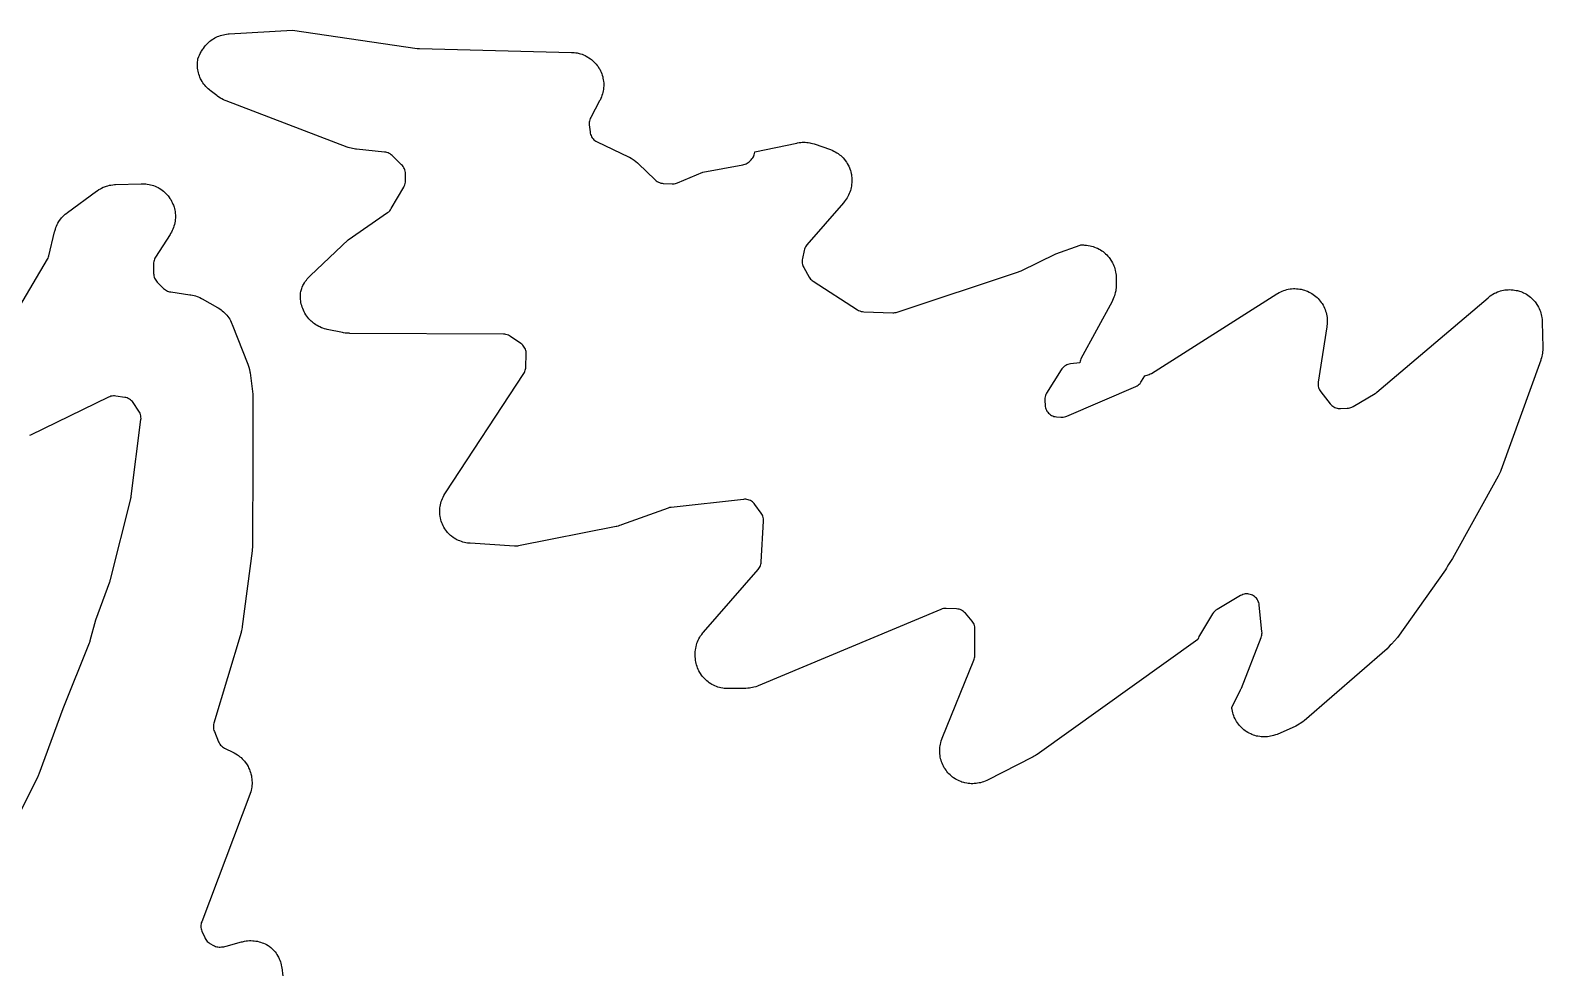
# Model space of a CAD drawing. Header units: millimetres. Extents: x 13 to 182, y 21 to 298.
# Drawn here: x 48 to 84.46, y 76.55 to 99.15 of the extents above; entities that cross this region are included whole.
import ezdxf

# ---------------------------------------------------------------- set-up
doc = ezdxf.new("R2010")
doc.units = ezdxf.units.MM
doc.layers.add('CUT', color=7, linetype='CONTINUOUS')

msp = doc.modelspace()

# ---------------------------------------------------------------- linework, layer by layer
at = {"layer": 'CUT'}
msp.add_lwpolyline([(52.3851, 98.9253), (52.4116, 98.9424), (52.4481, 98.9636), (52.4761, 98.9782), (52.5144, 98.9959), (52.5436, 99.0077), (52.5834, 99.0217), (52.6136, 99.0308), (52.6545, 99.0411), (52.6855, 99.0473), (52.7271, 99.0536), (52.7691, 99.058), (52.7901, 99.0597), (54.3184, 99.1479), (57.3221, 98.7119), (57.3399, 98.7098), (57.3643, 98.7078), (57.3822, 98.7068), (61.0451, 98.6156), (61.067, 98.6145), (61.1106, 98.6113), (61.154, 98.606), (61.1862, 98.6004), (61.2289, 98.5909), (61.2605, 98.5822), (61.302, 98.5686), (61.3326, 98.5569), (61.3727, 98.5393), (61.402, 98.5247), (61.4401, 98.5034), (61.4679, 98.486), (61.5038, 98.461), (61.5297, 98.441), (61.563, 98.4126), (61.5869, 98.3902), (61.6173, 98.3588), (61.6389, 98.3341), (61.666, 98.2999), (61.6851, 98.2732), (61.7089, 98.2365), (61.7253, 98.2082), (61.7453, 98.1693), (61.7589, 98.1395), (61.7751, 98.0989), (61.7857, 98.0679), (61.7979, 98.0259), (61.8055, 97.994), (61.8135, 97.9511), (61.818, 97.9186), (61.8218, 97.8751), (61.8231, 97.8423), (61.8226, 97.7986), (61.8207, 97.7659), (61.8161, 97.7224), (61.811, 97.6901), (61.8021, 97.6472), (61.7939, 97.6155), (61.781, 97.5738), (61.7697, 97.543), (61.7528, 97.5027), (61.7339, 97.4633), (61.7239, 97.4438), (61.5084, 97.0453), (61.4953, 97.018), (61.4851, 96.9894), (61.4778, 96.96), (61.4735, 96.93), (61.4723, 96.8997), (61.4741, 96.8695), (61.4934, 96.6963), (61.4983, 96.6663), (61.5062, 96.6368), (61.5171, 96.6084), (61.5308, 96.5811), (61.5472, 96.5554), (61.5661, 96.5315), (61.5873, 96.5097), (61.6107, 96.4901), (61.6359, 96.473), (61.6627, 96.4585), (62.4241, 96.0966), (62.4458, 96.0856), (62.4884, 96.0624), (62.5298, 96.0369), (62.5597, 96.0162), (62.5981, 95.9864), (62.6348, 95.9546), (62.6527, 95.9382), (63.065, 95.5402), (63.0882, 95.52), (63.1134, 95.5022), (63.1403, 95.4871), (63.1686, 95.4749), (63.1979, 95.4656), (63.2281, 95.4594), (63.2588, 95.4564), (63.4711, 95.446), (63.4978, 95.4459), (63.5245, 95.4482), (63.5508, 95.4528), (63.5767, 95.4598), (63.6018, 95.4691), (64.2134, 95.7258), (65.1754, 95.9035), (65.2033, 95.91), (65.2305, 95.9192), (65.2567, 95.931), (65.2816, 95.9452), (65.3051, 95.9617), (65.3269, 95.9804), (65.3756, 96.0265), (65.396, 96.0477), (65.4143, 96.0709), (65.4301, 96.0957), (65.4434, 96.122), (65.4541, 96.1494), (65.4621, 96.1778), (65.4672, 96.2068), (65.468, 96.2165), (66.4772, 96.4303), (66.4971, 96.4341), (66.5372, 96.4407), (66.5776, 96.4455), (66.608, 96.4477), (66.6486, 96.4489), (66.6791, 96.4484), (66.7196, 96.4458), (66.7499, 96.4426), (66.7901, 96.4364), (66.82, 96.4304), (66.8594, 96.4206), (66.8984, 96.409), (66.9177, 96.4028), (67.2652, 96.2824), (67.2871, 96.2742), (67.3304, 96.2567), (67.3727, 96.2369), (67.4036, 96.2204), (67.4437, 96.1963), (67.4727, 96.1767), (67.51, 96.1486), (67.5369, 96.1262), (67.5711, 96.0943), (67.5954, 96.0692), (67.6262, 96.034), (67.6478, 96.0065), (67.6747, 95.9682), (67.6942, 95.9374), (67.7156, 95.8992), (67.7288, 95.873), (67.7454, 95.8357), (67.7566, 95.8072), (67.7697, 95.7685), (67.7783, 95.7391), (67.7879, 95.6994), (67.7937, 95.6694), (67.7997, 95.6289), (67.8028, 95.5985), (67.8051, 95.5577), (67.8055, 95.5169), (67.8052, 95.4979), (67.804, 95.4775), (67.8004, 95.4341), (67.7946, 95.3908), (67.7888, 95.3587), (67.7789, 95.3162), (67.7699, 95.2848), (67.7559, 95.2434), (67.744, 95.213), (67.7261, 95.1733), (67.7112, 95.1442), (67.6895, 95.1063), (67.6719, 95.0788), (67.6467, 95.0432), (67.6198, 95.0089), (67.6059, 94.9921), (66.7231, 93.9734), (66.7049, 93.9502), (66.689, 93.9253), (66.6757, 93.899), (66.6651, 93.8715), (66.6572, 93.8431), (66.6122, 93.644), (66.6073, 93.6164), (66.605, 93.5885), (66.6053, 93.5605), (66.6082, 93.5326), (66.6137, 93.5052), (66.6218, 93.4783), (66.6323, 93.4524), (66.6452, 93.4275), (66.7777, 93.1987), (66.7931, 93.1748), (66.8107, 93.1524), (66.8303, 93.1319), (66.8518, 93.1132), (66.875, 93.0967), (67.9415, 92.4108), (67.9695, 92.3949), (67.999, 92.382), (68.0297, 92.3724), (68.0613, 92.3661), (68.0934, 92.3633), (68.7906, 92.339), (68.8172, 92.3393), (68.8437, 92.3419), (68.8698, 92.3468), (68.8954, 92.3541), (71.8218, 93.3233), (71.841, 93.3303), (71.8669, 93.3409), (71.8855, 93.3493), (72.7198, 93.7584), (73.3109, 93.9672), (73.33, 93.9735), (73.3443, 93.9739), (73.3921, 93.9728), (73.4161, 93.9716), (73.4388, 93.9698), (73.4611, 93.9675), (73.5054, 93.9619), (73.5493, 93.9541), (73.582, 93.9466), (73.6249, 93.9345), (73.6567, 93.9238), (73.6982, 93.9074), (73.7287, 93.8936), (73.7685, 93.8732), (73.7974, 93.8565), (73.835, 93.8323), (73.8621, 93.8127), (73.8971, 93.7849), (73.9222, 93.7628), (73.9542, 93.7316), (73.977, 93.7071), (74.0057, 93.6729), (74.026, 93.6463), (74.0512, 93.6094), (74.0687, 93.5809), (74.0902, 93.5417), (74.1048, 93.5116), (74.1222, 93.4705), (74.1337, 93.4391), (74.147, 93.3964), (74.1554, 93.364), (74.1644, 93.3203), (74.1695, 93.2872), (74.1741, 93.2428), (74.1765, 93.1982), (74.1772, 93.1758), (74.1778, 93.0099), (74.1774, 92.9874), (74.1753, 92.9426), (74.171, 92.8979), (74.1661, 92.8647), (74.1574, 92.8206), (74.1492, 92.788), (74.1362, 92.745), (74.1248, 92.7134), (74.1075, 92.672), (74.0882, 92.6315), (74.078, 92.6114), (73.3298, 91.2255), (73.3171, 91.1989), (73.3071, 91.1711), (73.2998, 91.1425), (73.298, 91.1305), (73.0744, 91.1046), (73.0449, 91.0997), (73.016, 91.0919), (72.988, 91.0812), (72.9613, 91.0678), (72.936, 91.0518), (72.9124, 91.0333), (72.8908, 91.0126), (72.8714, 90.9899), (72.8543, 90.9653), (72.5007, 90.3981), (72.4856, 90.3709), (72.4735, 90.3423), (72.4643, 90.3126), (72.4583, 90.282), (72.4555, 90.2511), (72.4559, 90.22), (72.463, 90.1103), (72.4665, 90.08), (72.4731, 90.0503), (72.4826, 90.0214), (72.495, 89.9937), (72.5102, 89.9673), (72.5279, 89.9426), (72.5481, 89.9198), (72.5705, 89.8991), (72.5948, 89.8809), (72.6209, 89.8652), (72.6484, 89.8522), (72.6771, 89.8421), (72.7067, 89.8349), (72.7368, 89.8308), (72.8444, 89.8216), (72.8739, 89.8206), (72.9035, 89.8224), (72.9327, 89.8272), (72.9613, 89.8348), (72.989, 89.8452), (74.6522, 90.5646), (74.6807, 90.5787), (74.7075, 90.5958), (74.7324, 90.6157), (74.755, 90.6381), (74.7752, 90.6627), (74.7926, 90.6894), (74.8687, 90.8206), (74.9478, 90.8432), (74.9749, 90.8524), (75.001, 90.8641), (75.0259, 90.8782), (78.0498, 92.7932), (78.069, 92.8047), (78.108, 92.8267), (78.148, 92.8468), (78.1787, 92.8604), (78.2205, 92.8764), (78.2524, 92.8868), (78.2956, 92.8985), (78.3284, 92.9057), (78.3726, 92.9131), (78.4059, 92.917), (78.4506, 92.92), (78.4841, 92.9206), (78.5289, 92.9191), (78.5623, 92.9163), (78.6067, 92.9104), (78.6397, 92.9043), (78.6833, 92.894), (78.7155, 92.8847), (78.7579, 92.8701), (78.789, 92.8576), (78.8297, 92.8389), (78.8594, 92.8233), (78.8981, 92.8007), (78.9261, 92.7823), (78.9623, 92.7559), (78.9884, 92.7348), (79.0217, 92.7049), (79.0456, 92.6813), (79.0758, 92.6482), (79.0972, 92.6224), (79.124, 92.5865), (79.1427, 92.5587), (79.1658, 92.5203), (79.1817, 92.4907), (79.2009, 92.4503), (79.2137, 92.4193), (79.2287, 92.3771), (79.2384, 92.3449), (79.2492, 92.3015), (79.2557, 92.2686), (79.2621, 92.2242), (79.2652, 92.1908), (79.2672, 92.1461), (79.267, 92.1125), (79.2645, 92.0678), (79.2598, 92.0233), (79.2569, 92.0011), (79.0478, 90.6648), (79.0446, 90.6338), (79.0446, 90.6025), (79.0479, 90.5714), (79.0544, 90.5409), (79.064, 90.5112), (79.0767, 90.4826), (79.0923, 90.4555), (79.1106, 90.4302), (79.3411, 90.1442), (79.3598, 90.1232), (79.3803, 90.104), (79.4025, 90.0868), (79.4262, 90.0718), (79.4513, 90.0591), (79.4774, 90.0487), (79.5044, 90.0408), (79.532, 90.0356), (79.5599, 90.0329), (79.588, 90.0328), (79.7501, 90.04), (79.7792, 90.0427), (79.808, 90.0483), (79.8361, 90.0566), (79.8632, 90.0677), (79.8891, 90.0813), (80.4221, 90.3957), (80.4436, 90.4097), (80.4639, 90.4254), (83.1451, 92.7027), (83.1622, 92.7165), (83.1972, 92.7434), (83.2334, 92.7685), (83.2615, 92.786), (83.3, 92.8074), (83.3296, 92.8221), (83.3701, 92.8397), (83.401, 92.8513), (83.443, 92.8649), (83.4749, 92.8734), (83.518, 92.8828), (83.5506, 92.8882), (83.5944, 92.8933), (83.6273, 92.8955), (83.6714, 92.8963), (83.7045, 92.8952), (83.7484, 92.8917), (83.7812, 92.8874), (83.8246, 92.8796), (83.8568, 92.8722), (83.8992, 92.8601), (83.9305, 92.8495), (83.9716, 92.8334), (84.0017, 92.8198), (84.0409, 92.7997), (84.0696, 92.7833), (84.1067, 92.7594), (84.1336, 92.7403), (84.1682, 92.7129), (84.1931, 92.6912), (84.2248, 92.6606), (84.2475, 92.6365), (84.2761, 92.6029), (84.2963, 92.5768), (84.3214, 92.5406), (84.339, 92.5126), (84.3605, 92.4741), (84.3752, 92.4445), (84.3928, 92.404), (84.4045, 92.3731), (84.4181, 92.3312), (84.4268, 92.2993), (84.4362, 92.2562), (84.4417, 92.2236), (84.4469, 92.1798), (84.4499, 92.1359), (84.4508, 92.1138), (84.4627, 91.4987), (84.4627, 91.4781), (84.4616, 91.437), (84.4586, 91.3959), (84.455, 91.3653), (84.4483, 91.3247), (84.4419, 91.2945), (84.4315, 91.2547), (84.4193, 91.2154), (84.4127, 91.1959), (83.4509, 88.5338), (83.4444, 88.5167), (83.4306, 88.4829), (83.4154, 88.4497), (83.3989, 88.4171), (83.3903, 88.4009), (82.2834, 86.4181), (82.1925, 86.268), (82.1596, 86.2136), (82.1426, 86.1855), (82.1149, 86.1397), (80.959, 84.5091), (80.8165, 84.3554), (80.7871, 84.3237), (80.7391, 84.272), (80.7116, 84.2423), (78.7068, 82.5059), (78.6895, 82.4917), (78.6543, 82.4641), (78.6178, 82.4383), (78.5894, 82.4204), (78.5505, 82.3984), (78.5105, 82.3783), (78.4902, 82.3688), (78.0766, 82.1864), (78.0564, 82.1781), (78.0157, 82.1624), (77.9743, 82.1488), (77.9428, 82.1401), (77.9002, 82.1305), (77.868, 82.1249), (77.8247, 82.1195), (77.7921, 82.117), (77.7484, 82.1158), (77.7157, 82.1165), (77.6722, 82.1196), (77.6397, 82.1234), (77.5967, 82.1307), (77.5648, 82.1377), (77.5226, 82.1491), (77.4915, 82.1591), (77.4507, 82.1746), (77.4207, 82.1876), (77.3816, 82.2069), (77.353, 82.2227), (77.3159, 82.2457), (77.289, 82.2643), (77.2543, 82.2908), (77.2293, 82.3119), (77.1973, 82.3416), (77.1745, 82.365), (77.1456, 82.3977), (77.1251, 82.4232), (77.0995, 82.4585), (77.0816, 82.4859), (77.0595, 82.5235), (77.0444, 82.5525), (77.026, 82.5921), (77.0138, 82.6224), (76.9994, 82.6636), (76.9901, 82.695), (76.9797, 82.7374), (76.9715, 82.7802), (76.9678, 82.8017), (76.9649, 82.8224), (77.1791, 83.251), (77.185, 83.2635), (77.1926, 83.2807), (77.1979, 83.2934), (77.6741, 84.5148), (77.6832, 84.5418), (77.6896, 84.5695), (77.6935, 84.5976), (77.6946, 84.6261), (77.693, 84.6545), (77.6272, 85.2941), (77.6227, 85.3237), (77.6152, 85.3527), (77.6049, 85.3808), (77.5918, 85.4078), (77.5761, 85.4333), (77.5579, 85.4571), (77.5374, 85.479), (77.5149, 85.4987), (77.4905, 85.5161), (77.4645, 85.531), (77.4371, 85.5432), (77.4087, 85.5526), (77.3794, 85.5591), (77.3497, 85.5627), (77.3197, 85.5633), (77.2899, 85.5609), (77.2604, 85.5555), (77.2316, 85.5472), (77.2038, 85.5361), (77.1772, 85.5223), (76.6093, 85.1897), (76.5844, 85.1734), (76.5612, 85.1547), (76.54, 85.1338), (76.521, 85.1109), (76.5043, 85.0862), (76.1844, 84.5578), (76.1709, 84.5331), (76.1599, 84.5072), (76.1513, 84.4803), (76.147, 84.4605), (72.2742, 81.6963), (72.2603, 81.6867), (72.232, 81.6681), (72.203, 81.6505), (72.1734, 81.6341), (72.1585, 81.6262), (71.0768, 81.0776), (71.0574, 81.0683), (71.0181, 81.0507), (70.978, 81.0349), (70.9474, 81.0246), (70.906, 81.0128), (70.8746, 81.0055), (70.8322, 80.9977), (70.8002, 80.9933), (70.7573, 80.9896), (70.7251, 80.9884), (70.682, 80.9888), (70.6498, 80.9906), (70.607, 80.9952), (70.5751, 81.0001), (70.5329, 81.0087), (70.5016, 81.0166), (70.4604, 81.0292), (70.43, 81.0401), (70.3903, 81.0566), (70.3611, 81.0704), (70.323, 81.0906), (70.2953, 81.1071), (70.2594, 81.1308), (70.2333, 81.1499), (70.1998, 81.1769), (70.1757, 81.1984), (70.145, 81.2286), (70.123, 81.2522), (70.0953, 81.2852), (70.0758, 81.3108), (70.0513, 81.3463), (70.0343, 81.3737), (70.0133, 81.4114), (69.9991, 81.4401), (69.9817, 81.4799), (69.969, 81.5133), (69.9551, 81.5564), (69.9464, 81.5886), (69.9369, 81.6324), (69.9315, 81.6656), (69.9264, 81.7101), (69.9243, 81.7436), (69.9237, 81.7884), (69.9249, 81.822), (69.9288, 81.8666), (69.9333, 81.8999), (69.9416, 81.9439), (69.9494, 81.9766), (69.9621, 82.0196), (69.9768, 82.0619), (69.9847, 82.0828), (70.7475, 83.9644), (70.7569, 83.9912), (70.7637, 84.0188), (70.7679, 84.0469), (70.7694, 84.0752), (70.7736, 84.7123), (70.7723, 84.7425), (70.7679, 84.7724), (70.7605, 84.8018), (70.7503, 84.8302), (70.7372, 84.8575), (70.7214, 84.8833), (70.7031, 84.9074), (70.5448, 85.0955), (70.5236, 85.1181), (70.5003, 85.1385), (70.4749, 85.1563), (70.4479, 85.1714), (70.4194, 85.1836), (70.3898, 85.1929), (70.3594, 85.199), (70.3286, 85.202), (70.0789, 85.2131), (70.0458, 85.2127), (70.0131, 85.2088), (69.9809, 85.2012), (69.9498, 85.1902), (65.5476, 83.3491), (65.5274, 83.3413), (65.4866, 83.3265), (65.4451, 83.3136), (65.4135, 83.3055), (65.371, 83.2968), (65.3388, 83.2918), (65.2956, 83.2872), (65.2523, 83.2846), (65.2306, 83.2839), (64.8347, 83.28), (64.8126, 83.2804), (64.7686, 83.2821), (64.7246, 83.286), (64.6919, 83.2905), (64.6485, 83.2987), (64.6163, 83.3064), (64.574, 83.3188), (64.5427, 83.3297), (64.5018, 83.3461), (64.4718, 83.36), (64.4326, 83.3804), (64.4041, 83.3971), (64.3672, 83.4213), (64.3404, 83.4407), (64.306, 83.4683), (64.2813, 83.4903), (64.2498, 83.5212), (64.2273, 83.5454), (64.199, 83.5793), (64.179, 83.6056), (64.1541, 83.6421), (64.1369, 83.6703), (64.1157, 83.709), (64.1012, 83.7387), (64.0839, 83.7793), (64.0725, 83.8103), (64.0592, 83.8524), (64.0508, 83.8844), (64.0418, 83.9276), (64.0366, 83.9603), (64.0318, 84.0041), (64.0292, 84.0482), (64.0284, 84.0702), (64.0281, 84.0972), (64.0285, 84.1206), (64.0304, 84.1672), (64.0348, 84.2137), (64.0398, 84.2483), (64.049, 84.2941), (64.0576, 84.328), (64.0715, 84.3726), (64.0835, 84.4054), (64.1019, 84.4483), (64.1174, 84.4797), (64.1401, 84.5205), (64.1587, 84.5501), (64.1855, 84.5883), (64.2143, 84.625), (64.2292, 84.643), (65.5454, 86.155), (65.5628, 86.177), (65.5781, 86.2006), (65.5911, 86.2255), (65.6018, 86.2515), (65.6099, 86.2784), (65.6156, 86.306), (65.6186, 86.3339), (65.6778, 87.3159), (65.6781, 87.3456), (65.6755, 87.3751), (65.67, 87.4043), (65.6616, 87.4328), (65.6504, 87.4603), (65.6366, 87.4865), (65.6203, 87.5113), (65.4663, 87.7214), (65.4483, 87.7436), (65.4283, 87.764), (65.4065, 87.7825), (65.3829, 87.7987), (65.358, 87.8126), (65.3318, 87.8241), (65.3047, 87.8331), (65.2768, 87.8394), (65.2484, 87.8431), (65.2199, 87.844), (65.1913, 87.8422), (63.4455, 87.649), (63.4102, 87.643), (63.3758, 87.6327), (62.2547, 87.224), (62.2384, 87.2184), (62.2054, 87.2078), (62.1721, 87.1985), (62.1384, 87.1904), (62.1215, 87.1868), (59.7648, 86.7196), (59.7439, 86.7159), (59.7331, 86.7143), (59.692, 86.7147), (59.6683, 86.7156), (58.6031, 86.7828), (58.5816, 86.7847), (58.5387, 86.7895), (58.496, 86.7964), (58.4643, 86.803), (58.4225, 86.8139), (58.3916, 86.8236), (58.351, 86.8385), (58.3212, 86.8511), (58.2822, 86.8698), (58.2537, 86.8852), (58.2167, 86.9075), (58.1899, 86.9256), (58.1552, 86.9514), (58.1302, 86.9719), (58.0981, 87.0009), (58.0752, 87.0238), (58.0564, 87.0444), (58.0406, 87.0637), (58.014, 87.0998), (57.992, 87.1329), (57.9687, 87.1721), (57.9527, 87.2024), (57.9335, 87.2438), (57.9208, 87.2755), (57.9059, 87.3187), (57.8964, 87.3515), (57.8859, 87.396), (57.8798, 87.4296), (57.8739, 87.4749), (57.8712, 87.509), (57.8699, 87.5546), (57.8707, 87.5888), (57.8741, 87.6343), (57.8783, 87.6683), (57.8863, 87.7132), (57.8939, 87.7465), (57.9064, 87.7904), (57.9174, 87.8228), (57.9342, 87.8653), (57.9485, 87.8964), (57.9695, 87.9368), (57.9926, 87.9762), (58.0047, 87.9956), (59.8974, 90.8772), (59.9115, 90.9011), (59.9234, 90.9261), (59.9329, 90.9522), (59.9399, 90.979), (59.9445, 91.0063), (59.9465, 91.0339), (59.9547, 91.343), (59.954, 91.3729), (59.9504, 91.4026), (59.9438, 91.4317), (59.9343, 91.46), (59.9221, 91.4873), (59.9072, 91.5132), (59.8899, 91.5375), (59.8702, 91.5599), (59.8483, 91.5803), (59.8246, 91.5984), (59.5758, 91.7691), (59.5504, 91.7847), (59.5237, 91.7977), (59.4957, 91.808), (59.4669, 91.8155), (59.4375, 91.8201), (59.4078, 91.8217), (55.7048, 91.8429), (55.6822, 91.8436), (55.6371, 91.8461), (55.5922, 91.8509), (55.5477, 91.8579), (55.5255, 91.862), (55.1554, 91.9395), (55.1344, 91.9444), (55.0926, 91.9553), (55.0513, 91.9682), (55.0209, 91.9793), (54.981, 91.9961), (54.9518, 92.0101), (54.9137, 92.0307), (54.886, 92.0474), (54.8501, 92.0715), (54.8241, 92.0908), (54.7907, 92.1183), (54.7666, 92.14), (54.736, 92.1705), (54.7142, 92.1944), (54.6866, 92.2278), (54.6672, 92.2537), (54.6429, 92.2895), (54.6205, 92.3264), (54.6106, 92.3435), (54.6014, 92.3615), (54.5823, 92.4009), (54.5652, 92.4413), (54.5538, 92.4721), (54.5407, 92.514), (54.5324, 92.5458), (54.5234, 92.5887), (54.5182, 92.6212), (54.5135, 92.6648), (54.5115, 92.6976), (54.511, 92.7414), (54.5122, 92.7743), (54.516, 92.818), (54.5203, 92.8496), (54.5285, 92.8794), (54.5424, 92.9218), (54.5544, 92.9531), (54.5724, 92.9939), (54.5875, 93.0238), (54.6095, 93.0627), (54.6274, 93.0909), (54.6532, 93.1274), (54.6738, 93.1537), (54.7031, 93.1875), (54.7339, 93.2197), (54.7498, 93.2355), (55.6595, 94.0954), (56.6135, 94.7555), (56.6394, 94.7756), (56.6629, 94.7984), (56.6839, 94.8237), (56.7019, 94.8511), (57.0012, 95.3641), (57.0156, 95.3921), (57.027, 95.4214), (57.0353, 95.4518), (57.0403, 95.4829), (57.042, 95.5143), (57.0426, 95.6907), (57.0412, 95.721), (57.0367, 95.7509), (57.0292, 95.7803), (57.0188, 95.8088), (57.0056, 95.8361), (56.9897, 95.8619), (56.9712, 95.8859), (56.9505, 95.908), (56.7192, 96.1302), (56.6977, 96.149), (56.6745, 96.1656), (56.6499, 96.1799), (56.624, 96.1919), (56.597, 96.2013), (56.5693, 96.2082), (56.5411, 96.2124), (55.8614, 96.2801), (55.8417, 96.2825), (55.8025, 96.2882), (55.7635, 96.2956), (55.7346, 96.3024), (55.6965, 96.3132), (55.6588, 96.3257), (55.6401, 96.3323), (52.7163, 97.446), (52.6954, 97.4546), (52.6541, 97.4728), (52.6138, 97.493), (52.5843, 97.5096), (52.5462, 97.5338), (52.5094, 97.5598), (52.4913, 97.5733), (52.3361, 97.6949), (52.3193, 97.7087), (52.2865, 97.7371), (52.2551, 97.7671), (52.2327, 97.7906), (52.2043, 97.8234), (52.1843, 97.849), (52.1592, 97.8844), (52.1417, 97.9118), (52.1201, 97.9495), (52.1054, 97.9785), (52.0876, 98.018), (52.0756, 98.0483), (52.0617, 98.0894), (52.0528, 98.1206), (52.0429, 98.1629), (52.037, 98.1948), (52.0312, 98.2378), (52.0284, 98.2702), (52.0268, 98.3136), (52.0271, 98.3461), (52.0297, 98.3894), (52.0332, 98.4217), (52.0399, 98.4646), (52.0408, 98.4688), (52.0436, 98.4771), (52.06, 98.5187), (52.0739, 98.5492), (52.0944, 98.5889), (52.1169, 98.6275), (52.1286, 98.6466), (52.1587, 98.693), (52.1706, 98.7104), (52.1952, 98.7446), (52.2213, 98.7777), (52.2421, 98.8015), (52.2712, 98.8319), (52.2941, 98.8537), (52.3259, 98.8813), (52.3508, 98.9008)], close=True, dxfattribs=at)
for points in [[(47.6381, 92.3209), (48.4127, 93.6318), (48.4266, 93.6582), (48.4378, 93.6859), (48.4462, 93.7146), (48.5833, 94.2869), (48.5891, 94.3087), (48.6018, 94.352), (48.6166, 94.3946), (48.6293, 94.4259), (48.6484, 94.4668), (48.6641, 94.4967), (48.6872, 94.5354), (48.7058, 94.5636), (48.7326, 94.5999), (48.7541, 94.626), (48.7843, 94.6594), (48.8083, 94.6833), (48.8418, 94.7135), (48.8767, 94.742), (48.8945, 94.7558), (49.592, 95.2683), (49.6105, 95.2812), (49.6482, 95.306), (49.687, 95.329), (49.717, 95.3447), (49.758, 95.3636), (49.7893, 95.3763), (49.832, 95.391), (49.8645, 95.4004), (49.9084, 95.4108), (49.9417, 95.4169), (49.9864, 95.4229), (50.0314, 95.4266), (50.0539, 95.4278), (50.6737, 95.4473), (50.6959, 95.4475), (50.7402, 95.4467), (50.7845, 95.4437), (50.8175, 95.4398), (50.8613, 95.4325), (50.8938, 95.4254), (50.9366, 95.4138), (50.9682, 95.4035), (51.0097, 95.3877), (51.0402, 95.3744), (51.0799, 95.3546), (51.1089, 95.3384), (51.1465, 95.3148), (51.1737, 95.2957), (51.2088, 95.2685), (51.234, 95.2469), (51.2663, 95.2164), (51.2893, 95.1924), (51.3183, 95.1588), (51.3388, 95.1327), (51.3644, 95.0964), (51.3823, 95.0684), (51.4042, 95.0298), (51.4192, 95.0001), (51.4372, 94.9596), (51.4492, 94.9286), (51.4631, 94.8864), (51.472, 94.8544), (51.4817, 94.8111), (51.4874, 94.7783), (51.4928, 94.7343), (51.4952, 94.7011), (51.4962, 94.6568), (51.4954, 94.6235), (51.492, 94.5793), (51.4879, 94.5463), (51.4802, 94.5026), (51.4729, 94.4702), (51.4609, 94.4274), (51.4504, 94.3959), (51.4343, 94.3545), (51.4207, 94.3242), (51.4006, 94.2846), (51.3786, 94.2461), (51.3671, 94.2271), (51.0172, 93.6796), (51.0029, 93.6545), (50.991, 93.6282), (50.9817, 93.6009), (50.975, 93.5727), (50.9712, 93.5441), (50.97, 93.5153), (50.9722, 93.2869), (50.9738, 93.2578), (50.9783, 93.2291), (50.9856, 93.2009), (50.9956, 93.1735), (51.0081, 93.1472), (51.0232, 93.1223), (51.0406, 93.099), (51.0602, 93.0774), (51.2131, 92.9247), (51.2335, 92.9061), (51.2555, 92.8895), (51.279, 92.875), (51.3037, 92.8627), (51.3294, 92.8527), (51.3559, 92.8451), (51.383, 92.84), (51.847, 92.7742), (51.8675, 92.7708), (51.9085, 92.7631), (51.9491, 92.7534), (51.9791, 92.7448), (52.0186, 92.7315), (52.0477, 92.7201), (52.0858, 92.7031), (52.123, 92.6844), (52.1414, 92.6746), (52.5074, 92.4692), (52.5264, 92.4579), (52.5636, 92.4346), (52.5996, 92.4094), (52.6257, 92.3893), (52.6591, 92.3607), (52.6831, 92.3381), (52.7136, 92.3064), (52.7352, 92.2816), (52.7625, 92.2471), (52.7816, 92.2202), (52.8053, 92.1832), (52.8217, 92.1547), (52.8417, 92.1155), (52.8598, 92.0755), (52.8684, 92.0552), (53.2434, 91.1021), (53.2527, 91.0762), (53.2696, 91.024), (53.2833, 90.9707), (53.2938, 90.9168), (53.2982, 90.8897), (53.3655, 90.3759), (53.3637, 89.4418), (53.3635, 89.3334), (53.3619, 88.5417), (53.359, 87.0364), (53.356, 86.721), (53.3549, 86.694), (53.3502, 86.6267), (53.3475, 86.5998), (53.1095, 84.7739), (53.1068, 84.7559), (53.1007, 84.7205), (53.0902, 84.6733), (53.0841, 84.6494), (53.0792, 84.6319), (52.4247, 82.4475), (52.4176, 82.4189), (52.4134, 82.3898), (52.4121, 82.3604), (52.4136, 82.3311), (52.418, 82.302), (52.4252, 82.2735), (52.4352, 82.2458), (52.5385, 81.9984), (52.5517, 81.9709), (52.5676, 81.9448), (52.5861, 81.9204), (52.607, 81.8981), (52.6301, 81.878), (52.6551, 81.8604), (52.6817, 81.8454), (52.8959, 81.7389), (52.9154, 81.7286), (52.9537, 81.7071), (52.991, 81.6838), (53.018, 81.665), (53.0529, 81.6381), (53.0779, 81.6167), (53.11, 81.5866), (53.1328, 81.5629), (53.1618, 81.5298), (53.1822, 81.504), (53.2078, 81.4682), (53.2256, 81.4405), (53.2475, 81.4024), (53.2626, 81.373), (53.2807, 81.333), (53.2928, 81.3023), (53.3069, 81.2607), (53.3174, 81.2238), (53.3275, 81.1808), (53.3344, 81.1427), (53.3402, 81.0988), (53.3429, 81.0657), (53.3443, 81.0215), (53.3438, 80.9883), (53.3408, 80.9441), (53.337, 80.9111), (53.3297, 80.8674), (53.3227, 80.835), (53.3112, 80.7922), (53.2976, 80.7501), (53.2902, 80.7292), (52.13, 77.6627), (52.1211, 77.6353), (52.1149, 77.6072), (52.1114, 77.5787), (52.1106, 77.5499), (52.1126, 77.5212), (52.1174, 77.4929), (52.1248, 77.4651), (52.1349, 77.4381), (52.2027, 77.2803), (52.2148, 77.2554), (52.2292, 77.2316), (52.2457, 77.2093), (52.2642, 77.1886), (52.2845, 77.1697), (52.3065, 77.1528), (52.33, 77.138), (52.4134, 77.0905), (52.4388, 77.0776), (52.4653, 77.0672), (52.4927, 77.0593), (52.5207, 77.0541), (52.5491, 77.0515), (52.5776, 77.0517), (52.606, 77.0546), (52.6256, 77.0584), (52.6356, 77.058), (52.6632, 77.0592), (52.6905, 77.0629), (52.7174, 77.0691), (53.0933, 77.1747), (53.1151, 77.1803), (53.159, 77.1902), (53.2034, 77.198), (53.2368, 77.2022), (53.2818, 77.2055), (53.3155, 77.2063), (53.3605, 77.2051), (53.3942, 77.2025), (53.4388, 77.1968), (53.472, 77.1909), (53.5159, 77.1807), (53.5484, 77.1715), (53.591, 77.157), (53.6224, 77.1446), (53.6634, 77.1259), (53.6934, 77.1104), (53.7323, 77.0878), (53.7606, 77.0693), (53.7946, 77.0446), (53.8246, 77.0174), (53.8478, 76.994), (53.8773, 76.9613), (53.8982, 76.9358), (53.9244, 76.9004), (53.9427, 76.873), (53.9652, 76.8352), (53.9807, 76.8061), (53.9995, 76.7663), (54.0121, 76.7358), (54.0269, 76.6943), (54.0365, 76.6628), (54.0471, 76.6201), (54.0557, 76.5769), (54.0595, 76.5552), (54.0898, 76.3507)], [(46.8926, 78.5743), (48.1896, 81.1718), (48.1966, 81.1868), (48.2056, 81.2077), (48.2118, 81.2231), (48.791, 82.7978), (49.4243, 84.3857), (49.4301, 84.4017), (49.4375, 84.4237), (49.4424, 84.44), (49.5783, 84.9379), (49.9157, 85.8551), (49.9209, 85.8705), (49.9274, 85.8917), (49.9318, 85.9073), (50.4178, 87.8565), (50.4216, 87.8737), (50.4261, 87.8975), (50.4288, 87.9149), (50.6646, 89.7633), (50.6669, 89.7943), (50.666, 89.8254), (50.6619, 89.8563), (50.6546, 89.8865), (50.6442, 89.9158), (50.6309, 89.9439), (50.6147, 89.9705), (50.4767, 90.1726), (50.458, 90.1971), (50.4369, 90.2196), (50.4136, 90.2399), (50.3883, 90.2576), (50.3613, 90.2726), (50.333, 90.2848), (50.3035, 90.294), (50.2733, 90.3001), (50.0616, 90.3317), (50.0318, 90.3347), (50.0019, 90.3346), (49.9721, 90.3316), (49.9427, 90.3256), (49.9141, 90.3168), (49.8866, 90.3051), (47.999, 89.3916), (47.9788, 89.3824)]]:
    msp.add_lwpolyline(points, dxfattribs=at)

doc.saveas('drawing.dxf')
